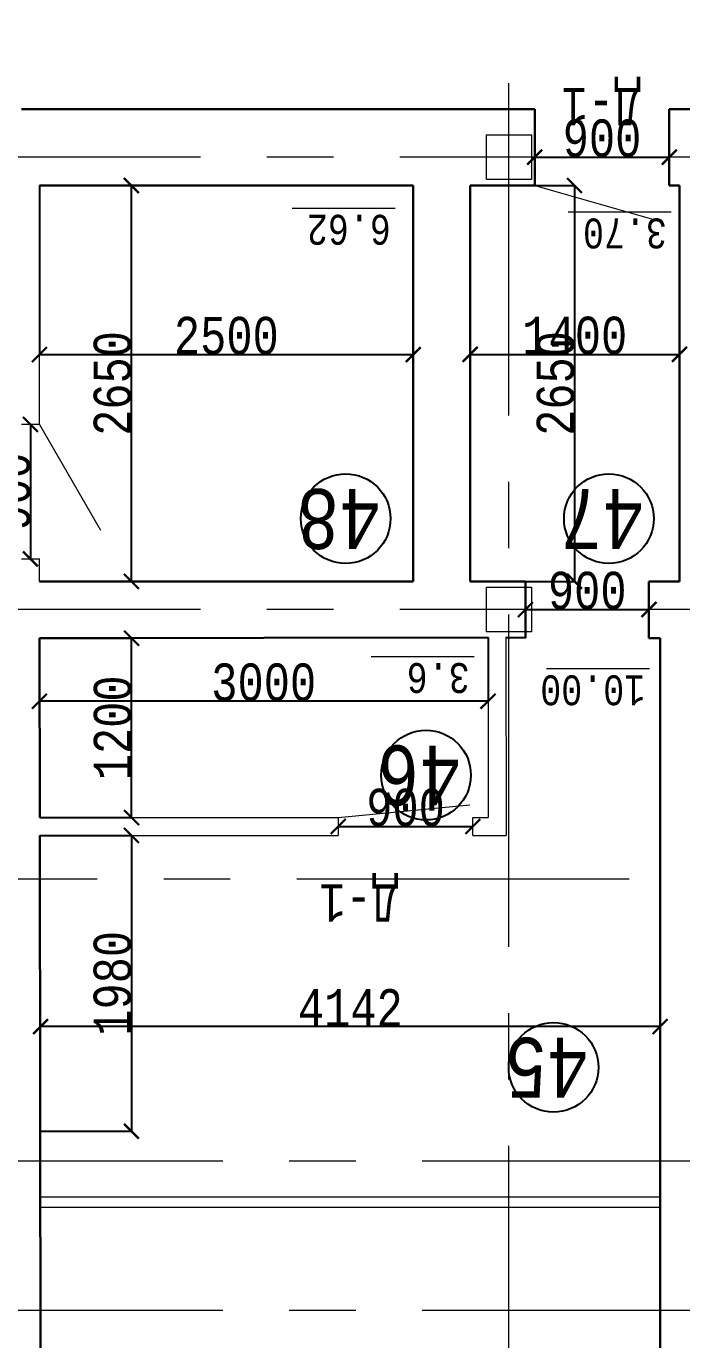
# Model space of a CAD drawing. Header units: millimetres. Extents: x -689206 to 4969298, y -1019800 to 703299.
# Drawn here: x 359119 to 363502, y -960095 to -951305 of the extents above; entities that cross this region are included whole.
import ezdxf

# ---------------------------------------------------------------- set-up
doc = ezdxf.new("R2010")
doc.units = ezdxf.units.MM
doc.linetypes.add('осеваяX2', pattern=[101.6, 63.5, -12.7, 12.7, -12.7])
for name, color, linetype, lineweight in [('несущие', 7, 'Continuous', 30), ('РАЗМЕРЫ', 7, 'Continuous', 9), ('стены', 7, 'Continuous', 20)]:
    doc.layers.add(name, color=color, linetype=linetype, lineweight=lineweight)
doc.layers.add('четотам', color=7, linetype='Continuous')
doc.styles.add('Аннотативный', font='isocteur.ttf', dxfattribs={"width": 0.7, "height": 250})
doc.dimstyles.new('Аннотативный', dxfattribs={"dimscale": 0, "dimtxt": 250, "dimasz": 100, "dimexe": 1.25, "dimexo": 0.625, "dimtad": 1, "dimdec": 0, "dimtxsty": 'Аннотативный', "dimblk": 'ARCHTICK', "dimcen": 2.5, "dimadec": 0, "dimazin": 0, "dimtfac": 1, "dimtdec": 0, "dimtmove": 0, "dimatfit": 3, "dimfxl": 1, "dimarcsym": 0})

# ---------------------------------------------------------------- blocks, each defined once
blk = doc.blocks.new('_ArchTick')
at = {"color": 0, "linetype": 'ByBlock', "const_width": 0.15}
blk.add_lwpolyline([(-0.5, -0.5), (0.5, 0.5)], dxfattribs=at)
blk = doc.blocks.new('*D4262')
at = {"layer": 'Defpoints', "color": 0, "lineweight": 5, "transparency": 16777216}
for p in [(362086.7, -953020.3), (363486.7, -953020.3), (363486.7, -953500.9)]:
    blk.add_point(p, dxfattribs=at)
at = {"layer": 'стены', "color": 0, "lineweight": -2, "transparency": 16777216}
for p, q in [((362086.7, -953020.9), (362086.7, -953502.1)), ((363486.7, -953020.9), (363486.7, -953502.1)), ((362086.7, -953500.9), (363486.7, -953500.9))]:
    blk.add_line(p, q, dxfattribs=at)
at = {"layer": 'стены', "color": 0, "lineweight": -2, "transparency": 16777216, "xscale": 100, "yscale": 100, "zscale": 100, "rotation": 180}
blk.add_blockref('_ArchTick', (362086.7, -953500.9), dxfattribs=at)
at = {"layer": 'стены', "color": 0, "lineweight": -2, "transparency": 16777216, "xscale": 100, "yscale": 100, "zscale": 100}
blk.add_blockref('_ArchTick', (363486.7, -953500.9), dxfattribs=at)
at = {"layer": 'стены', "color": 0, "lineweight": 5, "transparency": 16777216, "insert": (362786.7, -953375.2), "char_height": 250, "attachment_point": 5, "style": 'Аннотативный'}
blk.add_mtext('1400', dxfattribs=at)
blk = doc.blocks.new('*D4308')
at = {"layer": 'Defpoints', "color": 0, "lineweight": 5, "transparency": 16777216}
for p in [(359146.7, -953969.3), (359146.7, -954869.3), (359146.7, -954869.3)]:
    blk.add_point(p, dxfattribs=at)
at = {"layer": 'стены', "color": 0, "lineweight": -2, "transparency": 16777216}
for p, q in [((359146, -953969.3), (359145.4, -953969.3)), ((359146.7, -953969.3), (359146.7, -954869.3)), ((359146, -954869.3), (359145.4, -954869.3))]:
    blk.add_line(p, q, dxfattribs=at)
at = {"layer": 'стены', "color": 0, "lineweight": -2, "transparency": 16777216, "xscale": 100, "yscale": 100, "zscale": 100}
for p, rotation in [((359146.7, -953969.3), 90), ((359146.7, -954869.3), 270)]:
    blk.add_blockref('_ArchTick', p, dxfattribs=dict(at, rotation=rotation))
at = {"layer": 'стены', "color": 0, "lineweight": 5, "transparency": 16777216, "insert": (359021, -954419.3), "char_height": 250, "attachment_point": 5, "rotation": 90, "style": 'Аннотативный'}
blk.add_mtext('900', dxfattribs=at)
blk = doc.blocks.new('*D4382')
at = {"layer": 'Defpoints', "color": 0, "linetype": 'ByBlock', "lineweight": 5, "transparency": 16777216}
for p in [(362086.7, -952370.8), (362086.7, -955020.3), (362784.9, -955020.3)]:
    blk.add_point(p, dxfattribs=at)
at = {"layer": 'РАЗМЕРЫ', "color": 0, "linetype": 'ByBlock', "lineweight": -2, "transparency": 16777216}
for p, q in [((362087.3, -952370.8), (362786.1, -952370.8)), ((362784.9, -952370.8), (362784.9, -955020.3)), ((362087.3, -955020.3), (362786.1, -955020.3))]:
    blk.add_line(p, q, dxfattribs=at)
at = {"layer": 'РАЗМЕРЫ', "color": 0, "linetype": 'ByBlock', "lineweight": -2, "transparency": 16777216, "xscale": 100, "yscale": 100, "zscale": 100}
for p, rotation in [((362784.9, -952370.8), 90), ((362784.9, -955020.3), 270)]:
    blk.add_blockref('_ArchTick', p, dxfattribs=dict(at, rotation=rotation))
at = {"layer": 'РАЗМЕРЫ', "color": 0, "linetype": 'ByBlock', "lineweight": 5, "transparency": 16777216, "insert": (362659.2, -953695.5), "char_height": 250, "attachment_point": 5, "rotation": 90, "style": 'Аннотативный'}
blk.add_mtext('2650', dxfattribs=at)
blk = doc.blocks.new('*D4383')
at = {"layer": 'Defpoints', "color": 0, "linetype": 'ByBlock', "lineweight": 5, "transparency": 16777216}
for p in [(363418.7, -952115.8), (362518.7, -952180.8), (363418.7, -952180.8)]:
    blk.add_point(p, dxfattribs=at)
at = {"layer": 'РАЗМЕРЫ', "color": 0, "linetype": 'ByBlock', "lineweight": -2, "transparency": 16777216}
for p, q in [((363418.7, -952116.4), (363418.7, -952182.1)), ((362518.7, -952180.8), (363418.7, -952180.8)), ((362518.7, -952181.4), (362518.7, -952182.1))]:
    blk.add_line(p, q, dxfattribs=at)
at = {"layer": 'РАЗМЕРЫ', "color": 0, "linetype": 'ByBlock', "lineweight": -2, "transparency": 16777216, "xscale": 100, "yscale": 100, "zscale": 100, "rotation": 180}
blk.add_blockref('_ArchTick', (362518.7, -952180.8), dxfattribs=at)
at = {"layer": 'РАЗМЕРЫ', "color": 0, "linetype": 'ByBlock', "lineweight": -2, "transparency": 16777216, "xscale": 100, "yscale": 100, "zscale": 100}
blk.add_blockref('_ArchTick', (363418.7, -952180.8), dxfattribs=at)
at = {"layer": 'РАЗМЕРЫ', "color": 0, "linetype": 'ByBlock', "lineweight": 5, "transparency": 16777216, "insert": (362968.7, -952055.2), "char_height": 250, "attachment_point": 5, "style": 'Аннотативный'}
blk.add_mtext('900', dxfattribs=at)
blk = doc.blocks.new('*D4384')
at = {"layer": 'Defpoints', "color": 0, "linetype": 'ByBlock', "lineweight": 5, "transparency": 16777216}
for p in [(362456.7, -955208.3), (363282.7, -955208.3), (363282.7, -955210.3)]:
    blk.add_point(p, dxfattribs=at)
at = {"layer": 'РАЗМЕРЫ', "color": 0, "linetype": 'ByBlock', "lineweight": -2, "transparency": 16777216}
for p, q in [((362456.7, -955207.6), (362456.7, -955207)), ((362456.7, -955208.3), (363282.7, -955208.3)), ((363282.7, -955209.6), (363282.7, -955207))]:
    blk.add_line(p, q, dxfattribs=at)
at = {"layer": 'РАЗМЕРЫ', "color": 0, "linetype": 'ByBlock', "lineweight": -2, "transparency": 16777216, "xscale": 100, "yscale": 100, "zscale": 100, "rotation": 180}
blk.add_blockref('_ArchTick', (362456.7, -955208.3), dxfattribs=at)
at = {"layer": 'РАЗМЕРЫ', "color": 0, "linetype": 'ByBlock', "lineweight": -2, "transparency": 16777216, "xscale": 100, "yscale": 100, "zscale": 100}
blk.add_blockref('_ArchTick', (363282.7, -955208.3), dxfattribs=at)
at = {"layer": 'РАЗМЕРЫ', "color": 0, "linetype": 'ByBlock', "lineweight": 5, "transparency": 16777216, "insert": (362869.7, -955082.6), "char_height": 250, "attachment_point": 5, "style": 'Аннотативный'}
blk.add_mtext('900', dxfattribs=at)
blk = doc.blocks.new('*D4385')
at = {"layer": 'Defpoints', "color": 0, "linetype": 'ByBlock', "lineweight": 5, "transparency": 16777216}
for p in [(359208.6, -956720.3), (359206.7, -958700.2), (359821.7, -958700.2)]:
    blk.add_point(p, dxfattribs=at)
at = {"layer": 'РАЗМЕРЫ', "color": 0, "linetype": 'ByBlock', "lineweight": -2, "transparency": 16777216}
for p, q in [((359209.2, -956720.3), (359823, -956720.3)), ((359821.7, -956720.3), (359821.7, -958700.2)), ((359207.3, -958700.2), (359823, -958700.2))]:
    blk.add_line(p, q, dxfattribs=at)
at = {"layer": 'РАЗМЕРЫ', "color": 0, "linetype": 'ByBlock', "lineweight": -2, "transparency": 16777216, "xscale": 100, "yscale": 100, "zscale": 100}
for p, rotation in [((359821.7, -956720.3), 90), ((359821.7, -958700.2), 270)]:
    blk.add_blockref('_ArchTick', p, dxfattribs=dict(at, rotation=rotation))
at = {"layer": 'РАЗМЕРЫ', "color": 0, "linetype": 'ByBlock', "lineweight": 5, "transparency": 16777216, "insert": (359696.1, -957710.2), "char_height": 250, "attachment_point": 5, "rotation": 90, "style": 'Аннотативный'}
blk.add_mtext('1980', dxfattribs=at)
blk = doc.blocks.new('*D4386')
at = {"layer": 'Defpoints', "color": 0, "linetype": 'ByBlock', "lineweight": 5, "transparency": 16777216}
for p in [(359214.7, -957999.5), (363356.7, -958700.3), (359214.7, -961718.3)]:
    blk.add_point(p, dxfattribs=at)
at = {"layer": 'РАЗМЕРЫ', "color": 0, "linetype": 'ByBlock', "lineweight": -2, "transparency": 16777216}
for p, q in [((359214.7, -961717.6), (359214.7, -957998.3)), ((363356.7, -957999.5), (359214.7, -957999.5)), ((363356.7, -958699.6), (363356.7, -957998.3))]:
    blk.add_line(p, q, dxfattribs=at)
at = {"layer": 'РАЗМЕРЫ', "color": 0, "linetype": 'ByBlock', "lineweight": -2, "transparency": 16777216, "xscale": 100, "yscale": 100, "zscale": 100, "rotation": 180}
blk.add_blockref('_ArchTick', (359214.7, -957999.5), dxfattribs=at)
at = {"layer": 'РАЗМЕРЫ', "color": 0, "linetype": 'ByBlock', "lineweight": -2, "transparency": 16777216, "xscale": 100, "yscale": 100, "zscale": 100}
blk.add_blockref('_ArchTick', (363356.7, -957999.5), dxfattribs=at)
at = {"layer": 'РАЗМЕРЫ', "color": 0, "linetype": 'ByBlock', "lineweight": 5, "transparency": 16777216, "insert": (361285.7, -957873.9), "char_height": 250, "attachment_point": 5, "style": 'Аннотативный'}
blk.add_mtext('4142', dxfattribs=at)
blk = doc.blocks.new('*D4387')
at = {"layer": 'Defpoints', "color": 0, "linetype": 'ByBlock', "lineweight": 5, "transparency": 16777216}
for p in [(361204.8, -956660.3), (362104.8, -956660.3), (362104.8, -956660.3)]:
    blk.add_point(p, dxfattribs=at)
at = {"layer": 'РАЗМЕРЫ', "color": 0, "linetype": 'ByBlock', "lineweight": -2, "transparency": 16777216}
for p, q in [((361204.8, -956659.6), (361204.8, -956659)), ((361204.8, -956660.3), (362104.8, -956660.3)), ((362104.8, -956659.6), (362104.8, -956659))]:
    blk.add_line(p, q, dxfattribs=at)
at = {"layer": 'РАЗМЕРЫ', "color": 0, "linetype": 'ByBlock', "lineweight": -2, "transparency": 16777216, "xscale": 100, "yscale": 100, "zscale": 100, "rotation": 180}
blk.add_blockref('_ArchTick', (361204.8, -956660.3), dxfattribs=at)
at = {"layer": 'РАЗМЕРЫ', "color": 0, "linetype": 'ByBlock', "lineweight": -2, "transparency": 16777216, "xscale": 100, "yscale": 100, "zscale": 100}
blk.add_blockref('_ArchTick', (362104.8, -956660.3), dxfattribs=at)
at = {"layer": 'РАЗМЕРЫ', "color": 0, "linetype": 'ByBlock', "lineweight": 20, "transparency": 16777216, "insert": (361654.8, -956534.6), "char_height": 250, "attachment_point": 5, "style": 'Аннотативный'}
blk.add_mtext('900', dxfattribs=at)
blk = doc.blocks.new('*D4388')
at = {"layer": 'Defpoints', "color": 0, "linetype": 'ByBlock', "lineweight": 5, "transparency": 16777216}
for p in [(359206.6, -955400.3), (359823, -955400.3), (359208.6, -956600.3)]:
    blk.add_point(p, dxfattribs=at)
at = {"layer": 'РАЗМЕРЫ', "color": 0, "linetype": 'ByBlock', "lineweight": -2, "transparency": 16777216}
for p, q in [((359207.3, -955400.3), (359824.2, -955400.3)), ((359823, -956600.3), (359823, -955400.3)), ((359209.2, -956600.3), (359824.2, -956600.3))]:
    blk.add_line(p, q, dxfattribs=at)
at = {"layer": 'РАЗМЕРЫ', "color": 0, "linetype": 'ByBlock', "lineweight": -2, "transparency": 16777216, "xscale": 100, "yscale": 100, "zscale": 100}
for p, rotation in [((359823, -955400.3), 90), ((359823, -956600.3), 270)]:
    blk.add_blockref('_ArchTick', p, dxfattribs=dict(at, rotation=rotation))
at = {"layer": 'РАЗМЕРЫ', "color": 0, "linetype": 'ByBlock', "lineweight": 5, "transparency": 16777216, "insert": (359697.3, -956000.3), "char_height": 250, "attachment_point": 5, "rotation": 90, "style": 'Аннотативный'}
blk.add_mtext('1200', dxfattribs=at)
blk = doc.blocks.new('*D4389')
at = {"layer": 'Defpoints', "color": 0, "linetype": 'ByBlock', "lineweight": 5, "transparency": 16777216}
for p in [(359206.7, -955400.2), (362206.7, -955395.4), (359206.7, -955822)]:
    blk.add_point(p, dxfattribs=at)
at = {"layer": 'РАЗМЕРЫ', "color": 0, "linetype": 'ByBlock', "lineweight": -2, "transparency": 16777216}
for p, q in [((359206.7, -955400.8), (359206.7, -955823.2)), ((362206.7, -955396.1), (362206.7, -955823.2)), ((362206.7, -955822), (359206.7, -955822))]:
    blk.add_line(p, q, dxfattribs=at)
at = {"layer": 'РАЗМЕРЫ', "color": 0, "linetype": 'ByBlock', "lineweight": -2, "transparency": 16777216, "xscale": 100, "yscale": 100, "zscale": 100, "rotation": 180}
blk.add_blockref('_ArchTick', (359206.7, -955822), dxfattribs=at)
at = {"layer": 'РАЗМЕРЫ', "color": 0, "linetype": 'ByBlock', "lineweight": -2, "transparency": 16777216, "xscale": 100, "yscale": 100, "zscale": 100}
blk.add_blockref('_ArchTick', (362206.7, -955822), dxfattribs=at)
at = {"layer": 'РАЗМЕРЫ', "color": 0, "linetype": 'ByBlock', "lineweight": 5, "transparency": 16777216, "insert": (360706.7, -955696.3), "char_height": 250, "attachment_point": 5, "style": 'Аннотативный'}
blk.add_mtext('3000', dxfattribs=at)
blk = doc.blocks.new('*D4390')
at = {"layer": 'Defpoints', "color": 0, "linetype": 'ByBlock', "lineweight": 5, "transparency": 16777216}
for p in [(359206.7, -952370.8), (359822, -952370.8), (359206.7, -955020.3)]:
    blk.add_point(p, dxfattribs=at)
at = {"layer": 'РАЗМЕРЫ', "color": 0, "linetype": 'ByBlock', "lineweight": -2, "transparency": 16777216}
for p, q in [((359207.3, -952370.8), (359823.2, -952370.8)), ((359822, -955020.3), (359822, -952370.8)), ((359207.3, -955020.3), (359823.2, -955020.3))]:
    blk.add_line(p, q, dxfattribs=at)
at = {"layer": 'РАЗМЕРЫ', "color": 0, "linetype": 'ByBlock', "lineweight": -2, "transparency": 16777216, "xscale": 100, "yscale": 100, "zscale": 100}
for p, rotation in [((359822, -952370.8), 90), ((359822, -955020.3), 270)]:
    blk.add_blockref('_ArchTick', p, dxfattribs=dict(at, rotation=rotation))
at = {"layer": 'РАЗМЕРЫ', "color": 0, "linetype": 'ByBlock', "lineweight": 5, "transparency": 16777216, "insert": (359696.4, -953695.5), "char_height": 250, "attachment_point": 5, "rotation": 90, "style": 'Аннотативный'}
blk.add_mtext('2650', dxfattribs=at)
blk = doc.blocks.new('*D4391')
at = {"layer": 'Defpoints', "color": 0, "linetype": 'ByBlock', "lineweight": 5, "transparency": 16777216}
for p in [(359206.7, -952370.8), (361706.7, -952370.8), (361706.7, -953502.1)]:
    blk.add_point(p, dxfattribs=at)
at = {"layer": 'РАЗМЕРЫ', "color": 0, "linetype": 'ByBlock', "lineweight": -2, "transparency": 16777216}
for p, q in [((359206.7, -952371.4), (359206.7, -953503.4)), ((361706.7, -952371.4), (361706.7, -953503.4)), ((359206.7, -953502.1), (361706.7, -953502.1))]:
    blk.add_line(p, q, dxfattribs=at)
at = {"layer": 'РАЗМЕРЫ', "color": 0, "linetype": 'ByBlock', "lineweight": -2, "transparency": 16777216, "xscale": 100, "yscale": 100, "zscale": 100, "rotation": 180}
blk.add_blockref('_ArchTick', (359206.7, -953502.1), dxfattribs=at)
at = {"layer": 'РАЗМЕРЫ', "color": 0, "linetype": 'ByBlock', "lineweight": -2, "transparency": 16777216, "xscale": 100, "yscale": 100, "zscale": 100}
blk.add_blockref('_ArchTick', (361706.7, -953502.1), dxfattribs=at)
at = {"layer": 'РАЗМЕРЫ', "color": 0, "linetype": 'ByBlock', "lineweight": 5, "transparency": 16777216, "insert": (360456.7, -953376.5), "char_height": 250, "attachment_point": 5, "style": 'Аннотативный'}
blk.add_mtext('2500', dxfattribs=at)

msp = doc.modelspace()

# ---------------------------------------------------------------- linework, layer by layer
at = {"layer": 'несущие', "color": 0}
for p, q in [((359086.7, -951860.8), (359287.2, -951860.8)), ((362518.7, -952370.8), (362518.7, -951860.8)), ((363418.7, -952370.8), (363418.7, -951860.8)), ((361706.7, -952370.8), (359206.7, -952370.8)), ((361706.7, -953020.3), (361706.7, -952370.8)), ((362518.7, -952370.8), (362086.7, -952370.8)), ((362086.7, -953020.3), (362086.7, -952370.8)), ((363486.7, -952370.8), (363418.7, -952370.8)), ((363486.7, -953020.3), (363486.7, -952370.8))]:
    msp.add_line(p, q, dxfattribs=at)
at = {"layer": 'несущие'}
msp.add_line((359287.2, -951860.8), (362501.3, -951860.8), dxfattribs=at)
at = {"layer": 'РАЗМЕРЫ', "linetype": 'ByBlock', "lineweight": 9}
msp.add_line((362518.7, -952370.8), (363314.3, -952597.5), dxfattribs=at)
at = {"layer": 'РАЗМЕРЫ'}
for p, q in [((361586.4, -952524), (360897.1, -952524)), ((363431.7, -952548.6), (362742.5, -952548.6)), ((362113.4, -955524.1), (361424.1, -955524.1)), ((363286.4, -955606), (362597.1, -955606))]:
    msp.add_line(p, q, dxfattribs=at)
at = {"layer": 'РАЗМЕРЫ', "linetype": 'ByBlock', "lineweight": 30}
for p, q in [((362456.7, -955020.3), (362212.7, -955020.3)), ((362456.7, -955397.7), (362456.7, -955020.3)), ((363282.7, -955400.3), (363282.7, -955020.3)), ((359206.7, -955400.3), (359208.6, -956600.3)), ((362326.7, -955396.5), (362456.7, -955397.7)), ((363356.7, -955400.3), (363282.7, -955400.3)), ((359214.7, -961718.3), (359208.6, -956720.3))]:
    msp.add_line(p, q, dxfattribs=at)
at = {"layer": 'РАЗМЕРЫ', "linetype": 'ByBlock', "lineweight": 20}
for p, q in [((362206.7, -955395.4), (362206.7, -956600.3)), ((362326.7, -955395.4), (362326.8, -956720.1)), ((361204.8, -956600.3), (362085.7, -956514.5)), ((359208.6, -956600.3), (361204.8, -956600.3)), ((361204.8, -956600.3), (361204.8, -956720.3)), ((362104.8, -956600.3), (362208.6, -956600.3)), ((362104.8, -956720.3), (362104.8, -956600.3)), ((359208.6, -956720.3), (361204.8, -956720.3)), ((362104.8, -956720.3), (362326.8, -956720.1))]:
    msp.add_line(p, q, dxfattribs=at)
at = {"layer": 'РАЗМЕРЫ', "linetype": 'осеваяX2', "lineweight": 5, "ltscale": 35}
msp.add_line((332479.4, -957010.3), (399549.4, -957010.3), dxfattribs=at)
at = {"layer": 'РАЗМЕРЫ', "lineweight": 5}
for p, q in [((363356.7, -959140.3), (359214.7, -959140.3)), ((363356.7, -959210.3), (359214.7, -959210.3))]:
    msp.add_line(p, q, dxfattribs=at)
at = {"layer": 'стены', "linetype": 'осеваяX2', "lineweight": 5, "ltscale": 35}
for p, q in [((362346.7, -964577.2), (362346.7, -914735.9)), ((399399.4, -952180.8), (332346.7, -952180.8)), ((399399.4, -955208.3), (332346.7, -955208.3)), ((399549.4, -958900.3), (332346.7, -958900.3)), ((399549.4, -959900.3), (332346.7, -959900.3))]:
    msp.add_line(p, q, dxfattribs=at)
at = {"layer": 'стены', "lineweight": 30}
for p, q in [((362518.7, -951860.8), (359086.7, -951860.8)), ((363936.9, -951860.8), (363418.7, -951860.8)), ((361706.7, -953400.3), (361706.7, -953020.3)), ((362086.7, -955020.3), (362086.7, -953020.3)), ((362086.7, -955020.3), (362086.7, -953020.3)), ((363486.7, -955020.3), (363486.7, -953020.3)), ((361706.7, -955020.3), (361706.7, -953400.3)), ((359206.7, -955020.3), (361706.7, -955020.3)), ((362212.7, -955020.3), (362086.7, -955020.3)), ((363486.7, -955020.3), (363282.7, -955020.3)), ((362206.7, -955395.4), (359206.7, -955400.3)), ((363356.7, -955400.3), (363282.7, -955400.3)), ((363356.7, -955400.3), (363356.7, -958700.3)), ((363356.7, -958700.3), (363356.7, -960210.3))]:
    msp.add_line(p, q, dxfattribs=at)
at = {"layer": 'стены'}
for p, q in [((359206.7, -953969.3), (359206.7, -952370.8)), ((361706.7, -953020.3), (361706.7, -955020.3)), ((361706.7, -953020.3), (361706.7, -955020.3)), ((362086.7, -953400.3), (362086.7, -953445.9)), ((362086.7, -953445.9), (362086.7, -955020.3)), ((359206.7, -953969.3), (359086.7, -953969.3)), ((359086.7, -954869.3), (359206.7, -954869.3)), ((359206.7, -955020.3), (359206.7, -954869.3)), ((362212.7, -955020.3), (362086.7, -955020.3))]:
    msp.add_line(p, q, dxfattribs=at)
at = {"layer": 'стены', "lineweight": 9}
msp.add_line((359206.7, -953969.3), (359616.1, -954678.3), dxfattribs=at)
at = {"layer": 'стены'}
for points in [[(362496.7, -952330.8), (362196.7, -952330.8), (362196.7, -952030.8), (362496.7, -952030.8)], [(362496.7, -955358.3), (362196.7, -955358.3), (362196.7, -955058.3), (362496.7, -955058.3)]]:
    msp.add_lwpolyline(points, close=True, dxfattribs=at)
at = {"layer": 'четотам'}
for centre in [(361254.7, -954600.2), (363014.7, -954600.2), (361791.9, -956316.6), (362644.6, -958272.4)]:
    msp.add_circle(centre, 300, dxfattribs=at)

# ---------------------------------------------------------------- texts
at = {"layer": 'РАЗМЕРЫ', "lineweight": 20, "ltscale": 150, "attachment_point": 1, "rotation": 180, "style": 'Аннотативный'}
for s, insert, char_height, width in [('Д-1', (363224.7, -951967.8), 250, 922.913), ('48', (361492, -954803.3), 401.1, 1460), ('47', (363252, -954803.3), 401.1, 1460), ('46', (362029.2, -956519.6), 401.1, 1460), ('Д-1', (361604.7, -957297.8), 250, 922.913), ('45', (362881.8, -958475.4), 401.1, 1460)]:
    msp.add_mtext(s, dxfattribs=dict(at, insert=insert, char_height=char_height, width=width))
at = {"layer": 'РАЗМЕРЫ', "char_height": 200, "width": 656.117, "attachment_point": 1, "rotation": 180, "style": 'Аннотативный'}
for s, insert in [('6.62', (361557.1, -952766.8)), ('3.70', (363402.4, -952791.5)), ('3.6', (362084.1, -955766.9)), ('10.00', (363257.1, -955848.8))]:
    msp.add_mtext(s, dxfattribs=dict(at, insert=insert))

# ---------------------------------------------------------------- dimensions: what is measured, and where the dimension line sits
at = {"layer": 'РАЗМЕРЫ', "linetype": 'ByBlock', "lineweight": 5}
for base, p1, p2, angle, picture, middle in [((363418.7, -952180.8), (362518.7, -952180.8), (363418.7, -952115.8), 180, '*D4383', (362968.7, -952055.2)), ((361706.7, -953502.1), (359206.7, -952370.8), (361706.7, -952370.8), 180, '*D4391', (360456.7, -953376.5)), ((359206.7, -955822), (362206.7, -955395.4), (359206.7, -955400.2), 180, '*D4389', (360706.7, -955696.3)), ((359823, -955400.3), (359208.6, -956600.3), (359206.6, -955400.3), 270, '*D4388', (359697.3, -956000.3)), ((359821.7, -958700.2), (359208.6, -956720.3), (359206.7, -958700.2), 270, '*D4385', (359696.1, -957710.2)), ((359214.7, -957999.5), (363356.7, -958700.3), (359214.7, -961718.3), 180, '*D4386', (361285.7, -957873.9))]:
    dim = msp.add_linear_dim(base=base, p1=p1, p2=p2, angle=angle, dimstyle='Аннотативный', dxfattribs=at)
    dim.commit()
    dim.dimension.update_dxf_attribs({"geometry": picture, "text_midpoint": middle})
for base, p1, p2, angle, text, picture, middle in [((359822, -952370.8), (359206.7, -955020.3), (359206.7, -952370.8), 270, '2650', '*D4390', (359696.4, -953695.5)), ((362784.9, -955020.3), (362086.7, -952370.8), (362086.7, -955020.3), 270, '2650', '*D4382', (362659.2, -953695.5)), ((363282.7, -955208.3), (362456.7, -955208.3), (363282.7, -955210.3), 180, '900', '*D4384', (362869.7, -955082.6))]:
    dim = msp.add_linear_dim(base=base, p1=p1, p2=p2, angle=angle, text=text, dimstyle='Аннотативный', dxfattribs=at)
    dim.commit()
    dim.dimension.update_dxf_attribs({"geometry": picture, "text_midpoint": middle})
at = {"layer": 'РАЗМЕРЫ', "linetype": 'ByBlock', "lineweight": 20}
dim = msp.add_linear_dim(base=(362104.8, -956660.3), p1=(361204.8, -956660.3), p2=(362104.8, -956660.3), angle=180, dimstyle='Аннотативный', dxfattribs=at)
dim.commit()
dim.dimension.update_dxf_attribs({"geometry": '*D4387', "text_midpoint": (361654.8, -956534.6)})
at = {"layer": 'стены', "lineweight": 5}
for p1, p2, distance, picture, middle in [((362086.7, -953020.3), (363486.7, -953020.3), -480.6, '*D4262', (362786.7, -953375.2)), ((359146.7, -953969.3), (359146.7, -954869.3), 0, '*D4308', (359021, -954419.3))]:
    dim = msp.add_aligned_dim(p1=p1, p2=p2, distance=distance, dimstyle='Аннотативный', dxfattribs=at)
    dim.commit()
    dim.dimension.update_dxf_attribs({"geometry": picture, "text_midpoint": middle})

doc.saveas('drawing.dxf')
